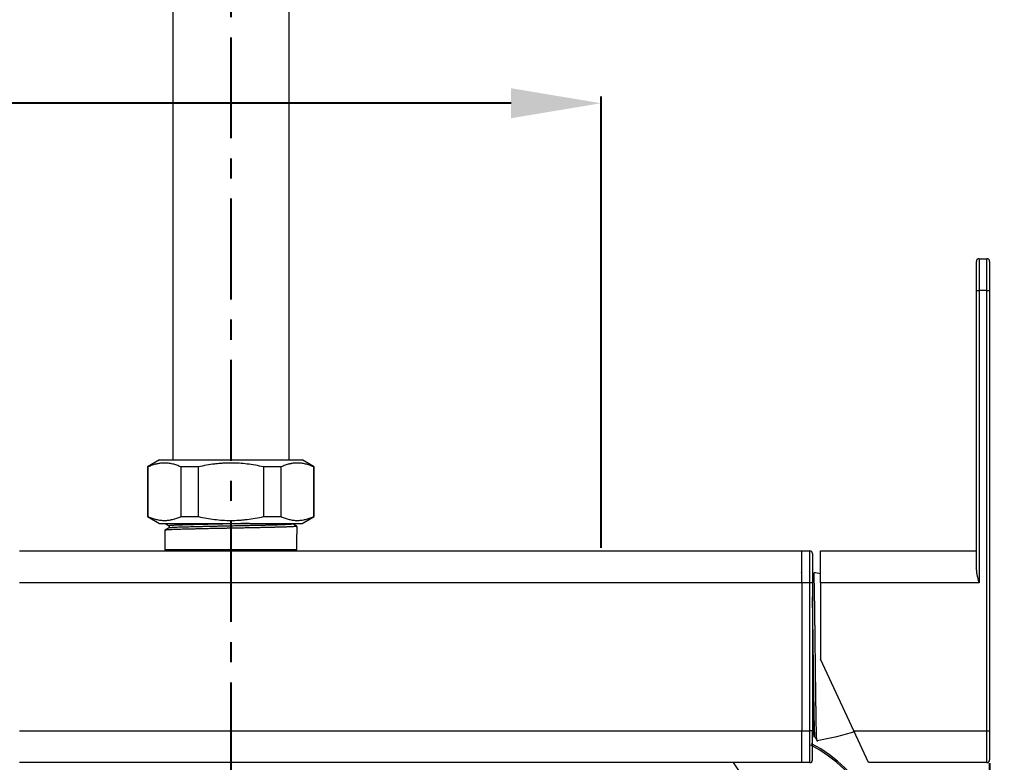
# Model space of a CAD drawing. Header units: millimetres. Extents: x 2915 to 5291, y 1031 to 4391.
# Drawn here: x 3737.1 to 3920.6, y 1914.1 to 2054.6 of the extents above; entities that cross this region are included whole.
import ezdxf

# ---------------------------------------------------------------- set-up
doc = ezdxf.new("R2010")
doc.units = ezdxf.units.MM
doc.linetypes.add('CENTERX2', pattern=[20.32, 12.7, -2.54, 2.54, -2.54])
doc.layers.add('CENTER', color=1, linetype='CENTERX2')
doc.styles.get("Standard").update_dxf_attribs({"font": 'arial.ttf'})
doc.dimstyles.new('ISO-25', dxfattribs={"dimtxt": 17, "dimasz": 17, "dimexe": 1.25, "dimexo": 0.625, "dimgap": 5, "dimtad": 1, "dimtih": 1, "dimtoh": 1, "dimdec": 1, "dimdsep": 46, "dimtxsty": 'Standard', "dimcen": 0, "dimclrd": 3, "dimclre": 3, "dimclrt": 4, "dimadec": 0, "dimazin": 0, "dimtfac": 1, "dimtdec": 1, "dimtmove": 0, "dimatfit": 3, "dimfxl": 1, "dimarcsym": 0})

# ---------------------------------------------------------------- blocks, each defined once
blk = doc.blocks.new('*D2')
at = {"color": 3, "lineweight": -2, "transparency": 16777216}
for p, q in [((3717.07, 2038.73), (3700.07, 2038.73)), ((3717.07, 1954.71), (3717.07, 2039.98)), ((3830.07, 2038.73), (3734.07, 2038.73)), ((3847.07, 1954.71), (3847.07, 2039.98))]:
    blk.add_line(p, q, dxfattribs=at)
at = {"color": 3, "transparency": 16777216}
for points in [[(3734.07, 2041.56), (3734.07, 2035.9), (3717.07, 2038.73)], [(3830.07, 2041.56), (3830.07, 2035.9), (3847.07, 2038.73)]]:
    blk.add_solid(points, dxfattribs=at)
at = {"layer": 'Defpoints', "color": 0, "transparency": 16777216}
for p in [(3717.07, 2038.73), (3717.07, 1954.09), (3847.07, 1954.09)]:
    blk.add_point(p, dxfattribs=at)
at = {"color": 4, "transparency": 16777216, "insert": (3677.11, 2038.73), "char_height": 17, "attachment_point": 5}
blk.add_mtext('130', dxfattribs=at)
blk = doc.blocks.new('*D3')
at = {"color": 3, "lineweight": -2, "transparency": 16777216}
for p, q in [((3633.57, 1913.96), (3633.57, 1778.98)), ((3920.57, 1913.96), (3920.57, 1778.98)), ((3650.57, 1780.23), (3753.14, 1780.23)), ((3903.57, 1780.23), (3800.99, 1780.23))]:
    blk.add_line(p, q, dxfattribs=at)
at = {"color": 3, "transparency": 16777216}
for points in [[(3650.57, 1783.06), (3650.57, 1777.39), (3633.57, 1780.23)], [(3903.57, 1783.06), (3903.57, 1777.39), (3920.57, 1780.23)]]:
    blk.add_solid(points, dxfattribs=at)
at = {"layer": 'Defpoints', "color": 0, "transparency": 16777216}
for p in [(3633.57, 1914.59), (3920.57, 1914.59), (3920.57, 1780.23)]:
    blk.add_point(p, dxfattribs=at)
at = {"color": 4, "transparency": 16777216, "insert": (3777.07, 1780.23), "char_height": 17, "attachment_point": 5}
blk.add_mtext('287', dxfattribs=at)

msp = doc.modelspace()

# ---------------------------------------------------------------- linework, layer by layer
at = {"linetype": 'Continuous', "lineweight": 18, "extrusion": (0, 1, 0)}
for p, q in [((3766.07, 2236.7), (3766.07, 1971.3)), ((3788.07, 1971.3), (3788.07, 2236.7)), ((3918.57, 2009.34), (3920.07, 2009.34)), ((3918.07, 2003.34), (3918.07, 2008.84)), ((3920.57, 2008.84), (3920.57, 2003.34)), ((3918.07, 1950.49), (3918.07, 2003.34)), ((3920.57, 2003.34), (3920.57, 1920.09)), ((3763.57, 1971.29), (3761.32, 1969.99)), ((3763.57, 1971.29), (3790.57, 1971.29)), ((3792.82, 1969.99), (3790.57, 1971.29)), ((3761.32, 1969.99), (3761.32, 1960.59)), ((3761.32, 1969.99), (3761.43, 1969.99)), ((3761.43, 1960.59), (3761.43, 1969.99)), ((3770.92, 1969.99), (3767.58, 1969.99)), ((3767.58, 1969.99), (3767.58, 1960.59)), ((3770.92, 1960.59), (3770.92, 1969.99)), ((3786.55, 1969.99), (3783.21, 1969.99)), ((3783.21, 1969.99), (3783.21, 1960.59)), ((3786.55, 1960.59), (3786.55, 1969.99)), ((3792.7, 1969.99), (3792.7, 1960.59)), ((3792.7, 1969.99), (3792.82, 1969.99)), ((3792.82, 1960.59), (3792.82, 1969.99)), ((3761.43, 1960.59), (3761.32, 1960.59)), ((3761.32, 1960.59), (3763.57, 1959.29)), ((3767.58, 1960.59), (3770.92, 1960.59)), ((3783.21, 1960.59), (3786.55, 1960.59)), ((3790.57, 1959.29), (3792.82, 1960.59)), ((3792.82, 1960.59), (3792.7, 1960.59)), ((3763.57, 1959.29), (3790.57, 1959.29)), ((3764.57, 1958.01), (3764.57, 1954.29)), ((3765.39, 1958.84), (3765.39, 1958.49)), ((3788.74, 1959.24), (3788.74, 1959.29)), ((3789.56, 1958.56), (3789.56, 1957.25)), ((3789.57, 1958.57), (3789.57, 1958.76)), ((3789.56, 1957.26), (3789.56, 1957.26)), ((3789.57, 1954.29), (3789.57, 1957.26)), ((3777.07, 1954.29), (3764.57, 1954.29)), ((3781.07, 1954.29), (3773.07, 1954.29)), ((3789.57, 1954.29), (3777.07, 1954.29)), ((3737.07, 1954.09), (3885.07, 1954.09)), ((3885.07, 1954.09), (3886.57, 1954.09)), ((3885.07, 1948.09), (3885.07, 1954.09)), ((3887.07, 1953.59), (3887.07, 1948.09)), ((3888.56, 1948.09), (3888.56, 1954.09)), ((3888.56, 1954.09), (3918.07, 1954.09)), ((3885.07, 1948.09), (3885.07, 1920.09)), ((3887.07, 1948.09), (3887.07, 1920.09)), ((3888.56, 1948.09), (3888.56, 1933.67)), ((3894.89, 1920.09), (3888.56, 1933.67)), ((3885.07, 1914.09), (3885.07, 1920.09)), ((3887.07, 1914.59), (3887.07, 1920.09)), ((3897.69, 1914.09), (3894.89, 1920.09)), ((3920.57, 1920.09), (3920.57, 1914.59)), ((3885.07, 1914.09), (3737.07, 1914.09)), ((3879.22, 1903.61), (3872.15, 1914.09)), ((3886.57, 1914.09), (3885.07, 1914.09)), ((3920.07, 1914.09), (3897.69, 1914.09))]:
    msp.add_line(p, q, dxfattribs=at)
at = {"linetype": 'Continuous', "lineweight": 13, "extrusion": (0, 1, 0)}
for p, q in [((3918.57, 2009.34), (3918.57, 2003.34)), ((3920.07, 2003.34), (3920.07, 2009.34)), ((3918.07, 2003.34), (3918.57, 2003.34)), ((3920.07, 2003.34), (3918.57, 2003.34)), ((3918.57, 2003.34), (3918.57, 1948.09)), ((3920.07, 2003.34), (3920.57, 2003.34)), ((3920.07, 1920.09), (3920.07, 2003.34)), ((3886.57, 1948.09), (3886.57, 1954.09)), ((3885.07, 1948.09), (3737.07, 1948.09)), ((3886.57, 1948.09), (3885.07, 1948.09)), ((3886.57, 1920.09), (3886.57, 1948.09)), ((3887.07, 1948.09), (3886.57, 1948.09)), ((3918.57, 1948.09), (3888.56, 1948.09)), ((3737.07, 1920.09), (3885.07, 1920.09)), ((3885.07, 1920.09), (3886.57, 1920.09)), ((3887.07, 1920.09), (3886.57, 1920.09)), ((3886.57, 1914.09), (3886.57, 1920.09)), ((3894.89, 1920.09), (3920.07, 1920.09)), ((3920.07, 1914.09), (3920.07, 1920.09)), ((3920.07, 1920.09), (3920.57, 1920.09))]:
    msp.add_line(p, q, dxfattribs=at)
at = {"linetype": 'Continuous', "lineweight": 18}
for centre, radius, start, end in [((3918.57, 2008.84), 0.5, 90, 180), ((3920.07, 2008.84), 0.5, 0, 90), ((3886.57, 1953.59), 0.5, 0, 90), ((3879.87, 1900.54), 50, 79.987, 81.3849), ((3879.87, 1967.64), 50, 279.2749, 288.0138), ((3874.47, 1893.67), 27, 289.8295, 62.6104), ((3886.57, 1914.59), 0.5, 270, 360), ((3920.07, 1914.59), 0.5, 270, 0)]:
    msp.add_arc(centre, radius, start, end, dxfattribs=at)
at = {"linetype": 'Continuous', "lineweight": 13}
msp.add_arc((3874.47, 1893.67), 26.71, 289.8295, 62.6442, dxfattribs=at)
at = {"linetype": 'Continuous', "lineweight": 18}
for points, knots in [([(3767.58, 1969.99), (3767.33, 1970.1), (3767.08, 1970.21), (3766.57, 1970.39), (3766.31, 1970.46), (3765.8, 1970.58), (3765.55, 1970.63), (3765.03, 1970.69), (3764.78, 1970.71), (3764.26, 1970.71), (3764, 1970.7), (3763.62, 1970.65), (3763.49, 1970.63), (3763.29, 1970.59), (3763.23, 1970.58), (3763.1, 1970.56), (3763.03, 1970.54), (3762.71, 1970.46), (3762.45, 1970.39), (3761.94, 1970.21), (3761.69, 1970.1), (3761.43, 1969.99)], [0, 0, 0, 0, 0.125, 0.125, 0.25, 0.25, 0.375, 0.375, 0.5, 0.5, 0.625, 0.625, 0.6875, 0.6875, 0.71875, 0.71875, 0.75, 0.75, 0.875, 0.875, 1, 1, 1, 1]), ([(3783.21, 1969.99), (3782.71, 1970.1), (3782.2, 1970.21), (3781.18, 1970.39), (3780.67, 1970.46), (3779.65, 1970.58), (3779.14, 1970.63), (3778.12, 1970.69), (3777.6, 1970.71), (3776.57, 1970.71), (3776.06, 1970.7), (3775.28, 1970.65), (3775.02, 1970.63), (3774.63, 1970.59), (3774.5, 1970.58), (3774.24, 1970.56), (3774.12, 1970.54), (3773.47, 1970.46), (3772.96, 1970.39), (3771.93, 1970.21), (3771.42, 1970.1), (3770.92, 1969.99)], [0, 0, 0, 0, 0.125, 0.125, 0.25, 0.25, 0.375, 0.375, 0.5, 0.5, 0.625, 0.625, 0.6875, 0.6875, 0.71875, 0.71875, 0.75, 0.75, 0.875, 0.875, 1, 1, 1, 1]), ([(3792.7, 1969.99), (3792.44, 1970.1), (3792.19, 1970.21), (3791.68, 1970.39), (3791.43, 1970.46), (3790.92, 1970.58), (3790.66, 1970.63), (3790.15, 1970.69), (3789.89, 1970.71), (3789.38, 1970.71), (3789.12, 1970.7), (3788.73, 1970.65), (3788.6, 1970.63), (3788.41, 1970.59), (3788.34, 1970.58), (3788.21, 1970.56), (3788.15, 1970.54), (3787.83, 1970.46), (3787.57, 1970.39), (3787.06, 1970.21), (3786.8, 1970.1), (3786.55, 1969.99)], [0, 0, 0, 0, 0.125, 0.125, 0.25, 0.25, 0.375, 0.375, 0.5, 0.5, 0.625, 0.625, 0.6875, 0.6875, 0.71875, 0.71875, 0.75, 0.75, 0.875, 0.875, 1, 1, 1, 1]), ([(3761.43, 1960.59), (3761.69, 1960.47), (3761.94, 1960.37), (3762.45, 1960.19), (3762.7, 1960.12), (3763.21, 1959.99), (3763.47, 1959.95), (3763.98, 1959.88), (3764.24, 1959.87), (3764.75, 1959.87), (3765.01, 1959.88), (3765.4, 1959.93), (3765.53, 1959.95), (3765.72, 1959.98), (3765.79, 1960), (3765.92, 1960.02), (3765.98, 1960.04), (3766.31, 1960.11), (3766.56, 1960.19), (3767.07, 1960.37), (3767.33, 1960.47), (3767.58, 1960.59)], [0, 0, 0, 0, 0.125, 0.125, 0.25, 0.25, 0.375, 0.375, 0.5, 0.5, 0.625, 0.625, 0.6875, 0.6875, 0.71875, 0.71875, 0.75, 0.75, 0.875, 0.875, 1, 1, 1, 1]), ([(3770.92, 1960.59), (3771.42, 1960.47), (3771.93, 1960.37), (3772.95, 1960.19), (3773.46, 1960.12), (3774.48, 1959.99), (3774.99, 1959.95), (3776.01, 1959.88), (3776.53, 1959.87), (3777.56, 1959.87), (3778.07, 1959.88), (3778.85, 1959.93), (3779.11, 1959.95), (3779.5, 1959.98), (3779.63, 1960), (3779.89, 1960.02), (3780.01, 1960.04), (3780.66, 1960.11), (3781.17, 1960.19), (3782.2, 1960.37), (3782.71, 1960.47), (3783.21, 1960.59)], [0, 0, 0, 0, 0.125, 0.125, 0.25, 0.25, 0.375, 0.375, 0.5, 0.5, 0.625, 0.625, 0.6875, 0.6875, 0.71875, 0.71875, 0.75, 0.75, 0.875, 0.875, 1, 1, 1, 1]), ([(3786.55, 1960.59), (3786.8, 1960.47), (3787.06, 1960.37), (3787.56, 1960.19), (3787.82, 1960.12), (3788.33, 1959.99), (3788.58, 1959.95), (3789.1, 1959.88), (3789.35, 1959.87), (3789.87, 1959.87), (3790.13, 1959.88), (3790.51, 1959.93), (3790.64, 1959.95), (3790.84, 1959.98), (3790.9, 1960), (3791.03, 1960.02), (3791.1, 1960.04), (3791.42, 1960.11), (3791.68, 1960.19), (3792.19, 1960.37), (3792.44, 1960.47), (3792.7, 1960.59)], [0, 0, 0, 0, 0.125, 0.125, 0.25, 0.25, 0.375, 0.375, 0.5, 0.5, 0.625, 0.625, 0.6875, 0.6875, 0.71875, 0.71875, 0.75, 0.75, 0.875, 0.875, 1, 1, 1, 1]), ([(3789.57, 1958.76), (3789.57, 1958.76), (3789.56, 1958.76), (3789.56, 1958.75), (3789.53, 1958.74), (3789.45, 1958.73), (3789.38, 1958.72), (3789.35, 1958.71), (3789.31, 1958.71), (3789.29, 1958.71), (3789.26, 1958.71), (3789.17, 1958.7), (3788.99, 1958.69), (3788.79, 1958.67), (3788.57, 1958.66), (3788.45, 1958.66), (3788.19, 1958.65), (3788.05, 1958.64), (3787.86, 1958.63), (3787.82, 1958.63), (3787.74, 1958.63), (3787.62, 1958.62), (3787.5, 1958.62), (3787.24, 1958.61), (3786.89, 1958.6), (3786.5, 1958.59), (3786.09, 1958.58), (3785.88, 1958.57), (3785.56, 1958.56), (3785.39, 1958.56), (3785.22, 1958.55), (3785.1, 1958.55), (3785.04, 1958.55), (3784.75, 1958.54), (3784.51, 1958.54), (3784.02, 1958.52), (3783.51, 1958.51), (3782.73, 1958.5), (3782.18, 1958.48), (3781.76, 1958.48), (3781.62, 1958.47), (3781.41, 1958.47), (3781.34, 1958.47), (3781.19, 1958.46), (3781.12, 1958.46), (3780.76, 1958.46), (3780.19, 1958.44), (3779.31, 1958.43), (3778.71, 1958.42), (3778.12, 1958.4), (3777.82, 1958.4), (3777.44, 1958.39), (3777.36, 1958.39), (3777.21, 1958.39), (3776.98, 1958.38), (3776.75, 1958.38), (3776.3, 1958.37), (3775.7, 1958.36), (3774.81, 1958.34), (3774.23, 1958.33), (3773.79, 1958.32), (3773.57, 1958.32), (3773.35, 1958.31), (3773.21, 1958.31), (3773.14, 1958.31), (3772.78, 1958.3), (3772.49, 1958.29), (3771.94, 1958.28), (3771.39, 1958.27), (3770.61, 1958.25), (3770.1, 1958.24), (3769.73, 1958.23), (3769.61, 1958.23), (3769.43, 1958.23), (3769.37, 1958.23), (3769.25, 1958.22), (3768.96, 1958.22), (3768.67, 1958.21), (3768.24, 1958.2), (3768.03, 1958.19), (3767.63, 1958.18), (3767.24, 1958.17), (3766.88, 1958.16), (3766.67, 1958.15), (3766.63, 1958.15), (3766.54, 1958.14), (3766.42, 1958.14), (3766.3, 1958.14), (3766.08, 1958.13), (3765.94, 1958.12), (3765.68, 1958.11), (3765.56, 1958.11), (3765.34, 1958.09), (3765.24, 1958.09), (3765.1, 1958.08), (3765.04, 1958.07), (3764.98, 1958.07), (3764.94, 1958.07), (3764.92, 1958.07), (3764.83, 1958.06), (3764.77, 1958.05), (3764.68, 1958.04), (3764.6, 1958.03), (3764.57, 1958.02), (3764.57, 1958.01), (3764.57, 1958.01), (3764.57, 1958.01)], [0, 0, 0, 0, 0.005702, 0.005702, 0.028697, 0.051692, 0.051692, 0.063189, 0.063189, 0.068938, 0.068938, 0.074687, 0.097682, 0.120676, 0.120676, 0.143671, 0.143671, 0.166666, 0.166666, 0.172415, 0.172415, 0.178163, 0.189661, 0.189661, 0.212656, 0.235651, 0.235651, 0.258645, 0.258645, 0.270143, 0.275892, 0.275892, 0.28164, 0.28164, 0.304635, 0.304635, 0.32763, 0.350625, 0.37362, 0.37362, 0.385117, 0.385117, 0.390866, 0.390866, 0.396615, 0.396615, 0.419609, 0.442604, 0.465599, 0.465599, 0.488594, 0.488594, 0.494343, 0.494343, 0.500091, 0.511589, 0.511589, 0.534584, 0.557579, 0.580573, 0.580573, 0.592071, 0.59782, 0.59782, 0.603568, 0.603568, 0.626563, 0.626563, 0.649558, 0.672553, 0.695548, 0.695548, 0.707045, 0.707045, 0.712794, 0.712794, 0.718543, 0.741537, 0.741537, 0.764532, 0.764532, 0.787527, 0.810522, 0.810522, 0.816271, 0.816271, 0.822019, 0.833517, 0.833517, 0.856512, 0.856512, 0.879507, 0.879507, 0.902501, 0.902501, 0.913999, 0.919748, 0.919748, 0.925496, 0.925496, 0.948491, 0.948491, 0.971486, 0.994481, 0.994481, 1, 1, 1, 1]), ([(3780.58, 1959.29), (3780.58, 1959.29), (3780.58, 1959.29), (3780.51, 1959.29), (3780.31, 1959.28), (3780.1, 1959.28), (3779.69, 1959.27), (3779.14, 1959.26), (3778.31, 1959.24), (3777.75, 1959.23), (3777.33, 1959.22), (3777.12, 1959.22), (3776.91, 1959.21), (3776.77, 1959.21), (3776.7, 1959.21), (3776.34, 1959.2), (3776.06, 1959.2), (3775.5, 1959.18), (3774.95, 1959.17), (3774.13, 1959.16), (3773.59, 1959.14), (3773.19, 1959.13), (3773.06, 1959.13), (3772.86, 1959.13), (3772.79, 1959.13), (3772.66, 1959.12), (3772.33, 1959.12), (3771.76, 1959.1), (3771.03, 1959.09), (3770.32, 1959.07), (3769.87, 1959.06), (3769.6, 1959.05), (3769.55, 1959.05), (3769.44, 1959.05), (3769.28, 1959.04), (3769.12, 1959.04), (3768.82, 1959.03), (3768.62, 1959.02), (3768.24, 1959.01), (3767.88, 1959), (3767.55, 1958.99), (3767.32, 1958.98), (3767.2, 1958.98), (3767.09, 1958.97), (3767.02, 1958.97), (3766.98, 1958.97), (3766.8, 1958.96), (3766.67, 1958.95), (3766.43, 1958.94), (3766.32, 1958.94), (3766.11, 1958.93), (3765.92, 1958.91), (3765.77, 1958.9), (3765.68, 1958.89), (3765.65, 1958.89), (3765.6, 1958.89), (3765.59, 1958.89), (3765.57, 1958.88), (3765.51, 1958.87), (3765.43, 1958.86), (3765.4, 1958.85), (3765.39, 1958.84), (3765.39, 1958.84), (3765.4, 1958.83)], [0, 0, 0, 0, 0.000378, 0.000378, 0.009819, 0.028701, 0.028701, 0.066465, 0.10423, 0.141994, 0.141994, 0.160876, 0.170317, 0.170317, 0.179758, 0.179758, 0.217523, 0.217523, 0.255287, 0.293051, 0.330816, 0.330816, 0.349698, 0.349698, 0.359139, 0.359139, 0.36858, 0.406344, 0.444109, 0.481873, 0.519638, 0.519638, 0.529079, 0.529079, 0.53852, 0.557402, 0.557402, 0.595166, 0.595166, 0.632931, 0.670695, 0.670695, 0.689577, 0.699018, 0.699018, 0.708459, 0.708459, 0.746224, 0.746224, 0.783988, 0.783988, 0.821752, 0.859517, 0.859517, 0.878399, 0.878399, 0.88784, 0.88784, 0.897281, 0.935045, 0.97281, 0.97281, 1, 1, 1, 1]), ([(3765.4, 1958.5), (3765.41, 1958.5), (3765.41, 1958.5), (3765.43, 1958.51), (3765.44, 1958.51), (3765.48, 1958.52), (3765.49, 1958.52), (3765.56, 1958.53), (3765.66, 1958.54), (3765.88, 1958.56), (3766.07, 1958.57), (3766.23, 1958.58), (3766.29, 1958.58), (3766.38, 1958.59), (3766.41, 1958.59), (3766.47, 1958.59), (3766.5, 1958.59), (3766.66, 1958.6), (3766.79, 1958.61), (3767.08, 1958.62), (3767.39, 1958.63), (3767.91, 1958.65), (3768.29, 1958.66), (3768.54, 1958.67), (3768.59, 1958.67), (3768.69, 1958.67), (3768.74, 1958.67), (3768.9, 1958.68), (3769, 1958.68), (3769.32, 1958.69), (3769.77, 1958.7), (3770.47, 1958.72), (3770.96, 1958.73), (3771.34, 1958.74), (3771.53, 1958.74), (3771.73, 1958.75), (3771.86, 1958.75), (3771.92, 1958.75), (3772.26, 1958.76), (3772.53, 1958.77), (3773.07, 1958.78), (3773.62, 1958.79), (3774.46, 1958.81), (3775.04, 1958.82), (3775.4, 1958.83), (3775.47, 1958.83), (3775.62, 1958.83), (3775.69, 1958.83), (3775.91, 1958.84), (3776.06, 1958.84), (3776.5, 1958.85), (3776.79, 1958.86), (3777.37, 1958.87), (3777.95, 1958.88), (3778.53, 1958.89), (3778.97, 1958.9), (3779.18, 1958.91), (3779.4, 1958.91), (3779.54, 1958.91), (3779.62, 1958.91), (3779.97, 1958.92), (3780.26, 1958.93), (3780.82, 1958.94), (3781.09, 1958.95), (3781.63, 1958.96), (3781.9, 1958.96), (3782.42, 1958.98), (3782.68, 1958.98), (3783, 1958.99), (3783.06, 1958.99), (3783.19, 1958.99), (3783.25, 1959), (3783.44, 1959), (3783.56, 1959), (3783.92, 1959.01), (3784.39, 1959.02), (3784.83, 1959.04), (3785.25, 1959.05), (3785.46, 1959.05), (3785.76, 1959.06), (3785.9, 1959.07), (3786.04, 1959.07), (3786.14, 1959.07), (3786.18, 1959.08), (3786.41, 1959.08), (3786.58, 1959.09), (3786.91, 1959.1), (3787.22, 1959.11), (3787.49, 1959.13), (3787.74, 1959.14), (3787.85, 1959.14), (3787.98, 1959.15), (3788.01, 1959.15), (3788.06, 1959.16), (3788.08, 1959.16), (3788.16, 1959.16), (3788.2, 1959.16), (3788.33, 1959.17), (3788.47, 1959.19), (3788.63, 1959.2), (3788.69, 1959.22), (3788.72, 1959.22), (3788.73, 1959.23), (3788.74, 1959.23), (3788.74, 1959.24), (3788.74, 1959.24), (3788.74, 1959.24), (3788.73, 1959.24), (3788.73, 1959.24)], [0, 0, 0, 0, 0.010161, 0.010161, 0.022143, 0.022143, 0.034126, 0.034126, 0.05809, 0.082055, 0.10602, 0.10602, 0.118002, 0.118002, 0.123993, 0.123993, 0.129984, 0.129984, 0.153949, 0.153949, 0.177914, 0.201879, 0.225843, 0.225843, 0.231835, 0.231835, 0.237826, 0.237826, 0.249808, 0.249808, 0.273773, 0.297738, 0.321702, 0.321702, 0.333685, 0.339676, 0.339676, 0.345667, 0.345667, 0.369632, 0.369632, 0.393596, 0.417561, 0.441526, 0.441526, 0.447517, 0.447517, 0.453508, 0.453508, 0.465491, 0.465491, 0.489455, 0.489455, 0.51342, 0.537385, 0.537385, 0.549367, 0.555358, 0.555358, 0.56135, 0.56135, 0.585314, 0.585314, 0.609279, 0.609279, 0.633244, 0.633244, 0.657208, 0.657208, 0.6632, 0.6632, 0.669191, 0.669191, 0.681173, 0.681173, 0.705138, 0.729103, 0.729103, 0.753067, 0.753067, 0.76505, 0.771041, 0.771041, 0.777032, 0.777032, 0.800997, 0.800997, 0.824962, 0.848926, 0.848926, 0.872891, 0.872891, 0.878882, 0.878882, 0.884873, 0.884873, 0.896856, 0.896856, 0.92082, 0.944785, 0.96875, 0.96875, 0.980732, 0.986723, 0.986723, 0.992715, 0.992715, 1, 1, 1, 1]), ([(3887.9, 1918.29), (3887.9, 1918.29), (3887.89, 1918.29), (3887.89, 1918.32), (3887.88, 1918.33), (3887.88, 1918.35), (3887.88, 1918.36), (3887.88, 1918.38), (3887.87, 1918.42), (3887.87, 1918.53), (3887.86, 1918.72), (3887.84, 1918.97), (3887.84, 1919.17), (3887.83, 1919.39), (3887.83, 1919.51), (3887.82, 1919.67), (3887.82, 1919.71), (3887.82, 1919.77), (3887.82, 1919.88), (3887.81, 1919.98), (3887.81, 1920.2), (3887.8, 1920.51), (3887.79, 1921.02), (3887.78, 1921.57), (3887.77, 1921.97), (3887.77, 1922.28), (3887.76, 1922.44), (3887.76, 1922.61), (3887.76, 1922.72), (3887.76, 1922.77), (3887.75, 1923.05), (3887.75, 1923.28), (3887.74, 1923.75), (3887.74, 1924.24), (3887.73, 1924.74), (3887.72, 1925.14), (3887.72, 1925.27), (3887.72, 1925.47), (3887.72, 1925.53), (3887.72, 1925.67), (3887.71, 1926.01), (3887.71, 1926.35), (3887.69, 1927.18), (3887.69, 1927.76), (3887.68, 1928.64), (3887.67, 1929.23), (3887.66, 1929.84), (3887.66, 1930.22), (3887.66, 1930.3), (3887.66, 1930.46), (3887.65, 1930.53), (3887.65, 1930.77), (3887.65, 1930.92), (3887.64, 1931.39), (3887.64, 1932.02), (3887.63, 1932.96), (3887.62, 1933.58), (3887.61, 1934.22), (3887.61, 1934.53), (3887.6, 1935.01), (3887.6, 1935.24), (3887.6, 1935.48), (3887.59, 1935.64), (3887.59, 1935.72), (3887.59, 1936.12), (3887.58, 1936.75), (3887.57, 1937.67), (3887.56, 1938.59), (3887.55, 1939.19), (3887.55, 1939.78), (3887.54, 1940.08), (3887.54, 1940.51), (3887.53, 1940.66), (3887.53, 1940.88), (3887.53, 1940.95), (3887.53, 1941.09), (3887.52, 1941.45), (3887.52, 1942.08), (3887.51, 1942.88), (3887.49, 1943.65), (3887.48, 1944.39), (3887.48, 1944.86), (3887.47, 1945.15), (3887.47, 1945.21), (3887.47, 1945.32), (3887.47, 1945.49), (3887.46, 1945.65), (3887.46, 1945.98), (3887.45, 1946.39), (3887.44, 1946.97), (3887.43, 1947.5), (3887.42, 1947.82), (3887.42, 1948.05), (3887.41, 1948.17), (3887.41, 1948.28), (3887.41, 1948.35), (3887.41, 1948.38), (3887.4, 1948.55), (3887.4, 1948.68), (3887.39, 1948.92), (3887.39, 1949.14), (3887.37, 1949.42), (3887.36, 1949.64), (3887.36, 1949.76), (3887.35, 1949.83), (3887.35, 1949.85), (3887.35, 1949.89), (3887.34, 1949.9), (3887.34, 1949.95), (3887.33, 1949.96), (3887.33, 1949.98), (3887.33, 1949.98), (3887.33, 1949.98)], [0, 0, 0, 0, 0.018907, 0.018907, 0.028437, 0.028437, 0.033202, 0.033202, 0.037967, 0.057027, 0.076087, 0.095147, 0.114207, 0.114207, 0.133266, 0.133266, 0.138031, 0.138031, 0.142796, 0.152326, 0.152326, 0.171386, 0.190446, 0.209506, 0.228566, 0.228566, 0.238096, 0.242861, 0.242861, 0.247626, 0.247626, 0.266686, 0.266686, 0.285746, 0.304806, 0.304806, 0.314336, 0.314336, 0.319101, 0.319101, 0.323866, 0.342926, 0.342926, 0.381046, 0.381046, 0.400106, 0.419166, 0.419166, 0.423931, 0.423931, 0.428696, 0.428696, 0.438226, 0.438226, 0.457286, 0.476346, 0.495406, 0.495406, 0.514466, 0.514466, 0.523995, 0.52876, 0.52876, 0.533525, 0.533525, 0.552585, 0.571645, 0.590705, 0.609765, 0.609765, 0.628825, 0.628825, 0.638355, 0.638355, 0.64312, 0.64312, 0.647885, 0.666945, 0.686005, 0.705065, 0.724125, 0.743185, 0.743185, 0.74795, 0.74795, 0.752715, 0.762245, 0.762245, 0.781305, 0.800365, 0.819425, 0.838485, 0.838485, 0.848015, 0.85278, 0.85278, 0.857545, 0.857545, 0.876605, 0.876605, 0.895665, 0.914724, 0.933784, 0.952844, 0.952844, 0.962374, 0.962374, 0.971904, 0.971904, 0.990964, 0.990964, 1, 1, 1, 1]), ([(3918.07, 1950.49), (3918.07, 1950.39), (3918.07, 1950.29), (3918.09, 1950.1), (3918.1, 1950), (3918.12, 1949.85), (3918.13, 1949.8), (3918.15, 1949.7), (3918.16, 1949.65), (3918.19, 1949.5), (3918.21, 1949.4), (3918.28, 1949.1), (3918.34, 1948.9), (3918.42, 1948.59), (3918.45, 1948.49), (3918.49, 1948.34), (3918.51, 1948.27), (3918.54, 1948.19), (3918.55, 1948.14), (3918.56, 1948.11), (3918.57, 1948.09)], [0, 0, 0, 0, 0.125, 0.125, 0.25, 0.25, 0.3125, 0.3125, 0.375, 0.375, 0.5, 0.5, 0.75, 0.75, 0.875, 0.875, 0.9375, 0.96875, 0.96875, 1, 1, 1, 1]), ([(3887.54, 1918.9), (3887.54, 1918.91), (3887.53, 1918.92), (3887.53, 1918.95), (3887.53, 1918.97), (3887.52, 1919), (3887.52, 1919.02), (3887.52, 1919.04), (3887.52, 1919.06), (3887.51, 1919.14), (3887.5, 1919.23), (3887.49, 1919.43), (3887.49, 1919.55), (3887.47, 1919.82), (3887.47, 1919.98), (3887.46, 1920.2), (3887.46, 1920.26), (3887.46, 1920.33), (3887.46, 1920.38), (3887.46, 1920.4), (3887.45, 1920.52), (3887.45, 1920.62), (3887.44, 1920.93), (3887.44, 1921.15), (3887.42, 1921.63), (3887.42, 1921.88), (3887.41, 1922.41), (3887.4, 1922.69), (3887.39, 1923.06), (3887.39, 1923.14), (3887.39, 1923.29), (3887.39, 1923.37), (3887.38, 1923.6), (3887.38, 1923.76), (3887.37, 1924.25), (3887.37, 1924.58), (3887.36, 1925.27), (3887.35, 1925.62), (3887.34, 1926.36), (3887.33, 1926.73), (3887.33, 1927.22), (3887.32, 1927.31), (3887.32, 1927.46), (3887.32, 1927.51), (3887.32, 1927.61), (3887.32, 1927.86), (3887.31, 1928.11), (3887.3, 1928.71), (3887.29, 1929.52), (3887.28, 1930.36), (3887.27, 1931.2), (3887.26, 1931.63), (3887.26, 1932.17), (3887.26, 1932.28), (3887.25, 1932.49), (3887.25, 1932.6), (3887.25, 1932.93), (3887.24, 1933.15), (3887.24, 1933.8), (3887.23, 1934.23), (3887.22, 1935.09), (3887.21, 1935.52), (3887.2, 1936.38), (3887.2, 1936.81), (3887.19, 1937.29), (3887.19, 1937.34), (3887.19, 1937.45), (3887.19, 1937.5), (3887.19, 1937.66), (3887.18, 1937.98), (3887.18, 1938.29), (3887.17, 1938.92), (3887.16, 1939.32), (3887.15, 1940.13), (3887.14, 1940.52), (3887.13, 1941.29), (3887.13, 1941.67), (3887.12, 1942.14), (3887.12, 1942.23), (3887.12, 1942.41), (3887.11, 1942.69), (3887.11, 1942.95), (3887.1, 1943.48), (3887.09, 1943.81), (3887.08, 1944.46), (3887.08, 1944.77), (3887.07, 1945.18), (3887.07, 1945.29), (3887.06, 1945.4)], [0, 0, 0, 0, 0.022289, 0.022289, 0.040148, 0.040148, 0.049078, 0.049078, 0.058008, 0.058008, 0.093727, 0.093727, 0.129447, 0.129447, 0.165166, 0.165166, 0.174096, 0.178561, 0.178561, 0.183026, 0.183026, 0.200886, 0.200886, 0.236605, 0.236605, 0.272324, 0.272324, 0.308044, 0.308044, 0.316974, 0.316974, 0.325903, 0.325903, 0.343763, 0.343763, 0.379483, 0.379483, 0.415202, 0.415202, 0.450921, 0.450921, 0.459851, 0.459851, 0.464316, 0.464316, 0.468781, 0.486641, 0.486641, 0.52236, 0.55808, 0.55808, 0.593799, 0.593799, 0.602729, 0.602729, 0.611659, 0.611659, 0.629518, 0.629518, 0.665238, 0.665238, 0.700957, 0.700957, 0.736677, 0.736677, 0.741141, 0.741141, 0.745606, 0.745606, 0.754536, 0.772396, 0.772396, 0.808115, 0.808115, 0.843835, 0.843835, 0.879554, 0.879554, 0.888484, 0.888484, 0.897414, 0.915274, 0.915274, 0.950993, 0.950993, 0.986712, 0.986712, 1, 1, 1, 1]), ([(3887.06, 1930.93), (3887.07, 1930.88), (3887.07, 1930.83), (3887.07, 1930.37), (3887.08, 1929.97), (3887.08, 1929.48), (3887.09, 1929.38), (3887.09, 1929.18), (3887.09, 1929.08), (3887.09, 1928.79), (3887.1, 1928.59), (3887.11, 1928.02), (3887.11, 1927.64), (3887.12, 1926.91), (3887.13, 1926.55), (3887.14, 1925.85), (3887.14, 1925.5), (3887.15, 1925), (3887.15, 1924.83), (3887.16, 1924.63), (3887.16, 1924.59), (3887.16, 1924.51), (3887.16, 1924.39), (3887.16, 1924.27), (3887.17, 1923.87), (3887.18, 1923.57), (3887.19, 1922.99), (3887.2, 1922.44), (3887.21, 1921.94), (3887.22, 1921.58), (3887.22, 1921.46), (3887.22, 1921.32), (3887.22, 1921.29), (3887.22, 1921.24), (3887.22, 1921.21), (3887.23, 1921.13), (3887.23, 1921.07), (3887.23, 1920.81), (3887.24, 1920.61), (3887.25, 1920.25), (3887.26, 1920.09), (3887.27, 1919.79), (3887.27, 1919.66), (3887.28, 1919.48), (3887.28, 1919.42), (3887.29, 1919.35), (3887.29, 1919.32), (3887.29, 1919.29), (3887.29, 1919.27), (3887.29, 1919.25), (3887.3, 1919.15), (3887.31, 1919.07), (3887.32, 1918.97), (3887.32, 1918.94), (3887.33, 1918.9), (3887.34, 1918.9), (3887.34, 1918.91)], [0, 0, 0, 0, 0.00775, 0.00775, 0.066463, 0.066463, 0.081141, 0.081141, 0.09582, 0.09582, 0.125176, 0.125176, 0.183889, 0.183889, 0.242602, 0.242602, 0.301315, 0.301315, 0.330671, 0.330671, 0.33801, 0.33801, 0.34535, 0.360028, 0.360028, 0.418741, 0.418741, 0.477454, 0.536167, 0.536167, 0.565523, 0.565523, 0.572862, 0.572862, 0.580201, 0.580201, 0.59488, 0.59488, 0.653593, 0.653593, 0.712305, 0.712305, 0.771018, 0.771018, 0.800375, 0.800375, 0.815053, 0.815053, 0.822392, 0.822392, 0.829731, 0.888444, 0.888444, 0.947157, 0.947157, 1, 1, 1, 1])]:
    msp.add_open_spline(points, degree=3, knots=knots, dxfattribs=at)
for points, degree in [([(3764.57, 1959.31), (3764.99, 1959.07), (3765.41, 1958.83)], 2), ([(3765.41, 1958.5), (3764.99, 1958.26), (3764.57, 1958.01)], 2), ([(3789.56, 1958.76), (3789.15, 1959), (3788.74, 1959.24)], 2), ([(3789.56, 1957.27), (3789.57, 1957.26), (3789.57, 1957.26), (3789.56, 1957.25)], 3), ([(3885.07, 1949.97), (3885.03, 1950.03), (3884.99, 1950.09)], 2), ([(3887.54, 1918.91), (3887.78, 1918.5), (3888.01, 1918.08)], 2)]:
    msp.add_open_spline(points, degree=degree, dxfattribs=at)
at = {"layer": 'CENTER', "ltscale": 1.5}
msp.add_line((3777.07, 3148.45), (3777.07, 1836.34), dxfattribs=at)

# ---------------------------------------------------------------- dimensions: what is measured, and where the dimension line sits
dim = msp.add_linear_dim(base=(3717.07, 2038.73), p1=(3847.07, 1954.09), p2=(3717.07, 1954.09), dimstyle='ISO-25', override={"dimtad": 0})
dim.commit()
dim.dimension.update_dxf_attribs({"geometry": '*D2', "text_midpoint": (3677.11, 2038.73), "dimtype": 160})
dim = msp.add_linear_dim(base=(3920.57, 1780.23), p1=(3633.57, 1914.59), p2=(3920.57, 1914.59), dimstyle='ISO-25', override={"dimtad": 0})
dim.commit()
dim.dimension.update_dxf_attribs({"geometry": '*D3', "text_midpoint": (3777.07, 1780.23)})

doc.saveas('drawing.dxf')
